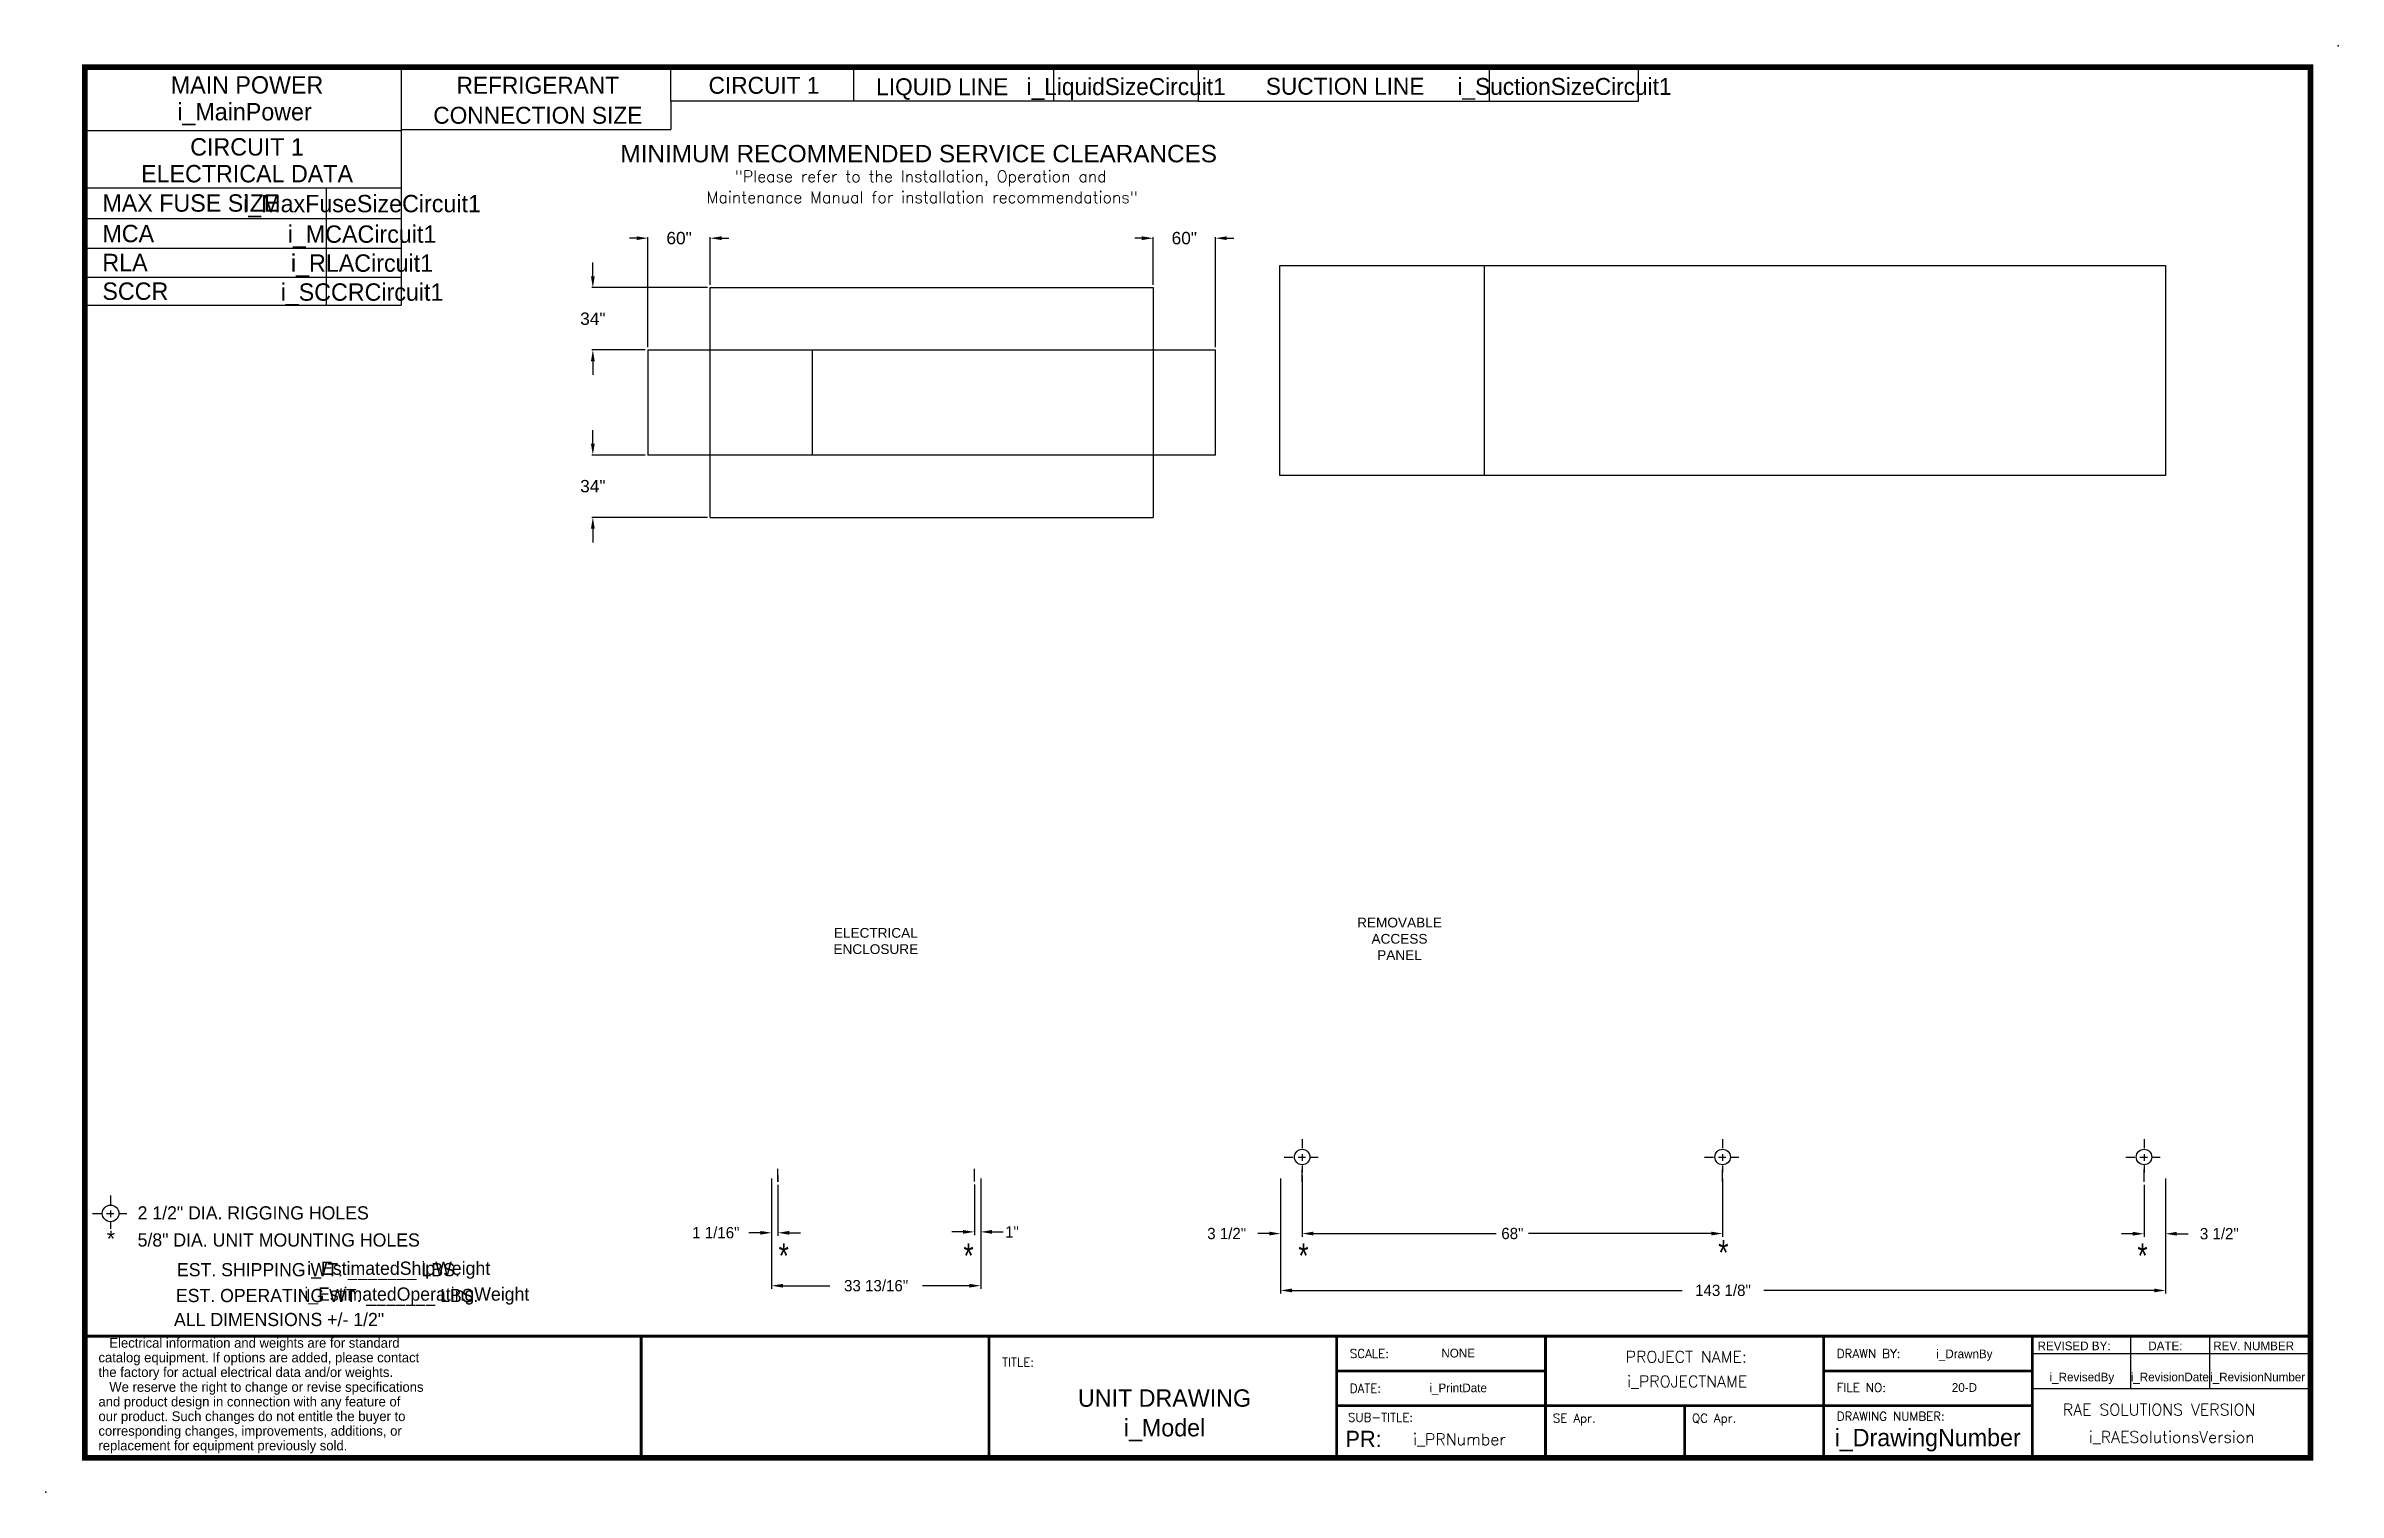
# Model space of a CAD drawing. Extents: x -23 to 347, y -8 to 226.
import ezdxf
from ezdxf.enums import TextEntityAlignment as Align
from ezdxf.lldxf.tags import DXFTag

# ---------------------------------------------------------------- set-up
doc = ezdxf.new("R2010")
doc.units = 0
doc.header["$MEASUREMENT"] = 0
doc.layers.get('0').update_dxf_attribs({"color": 1})
doc.layers.add('C1E', color=1, linetype='Continuous')
doc.layers.add('C1RC', color=1, linetype='Continuous')
doc.styles.add('dimentions', font='ARIAL.TTF')
doc.styles.add('SIMPLEX', font='SIMPLEX')
doc.styles.add('SLDTEXTSTYLE0', font='ARIAL.TTF', dxfattribs={"width": 0.75})
tags = doc.linetypes.add('DASHED', pattern=[0.75, 0.5, -0.25]).pattern_tags.tags
tags[6:7] = [DXFTag(74, 4), DXFTag(75, 0), DXFTag(340, '0'), DXFTag(46, 1.0), DXFTag(50, 0.0), DXFTag(44, 0.0), DXFTag(45, 0.0)]
tags[4:5] = [DXFTag(74, 4), DXFTag(75, 0), DXFTag(340, '0'), DXFTag(46, 1.0), DXFTag(50, 0.0), DXFTag(44, 0.0), DXFTag(45, 0.0)]
doc.dimstyles.get("Standard").update_dxf_attribs({"dimtxt": 1.826, "dimasz": 1.826, "dimexe": 0.5, "dimexo": 0.5, "dimgap": 0.5, "dimtad": 0, "dimtih": 1, "dimtoh": 1, "dimdec": 4, "dimzin": 0, "dimdsep": 46, "dimlunit": 5, "dimtxsty": 'Standard', "dimcen": 0.09, "dimadec": 0, "dimazin": 0, "dimtfac": 1, "dimtdec": 4, "dimtofl": 0, "dimtmove": 0, "dimatfit": 3, "dimfxl": 1, "dimfrac": 2, "dimtolj": 1, "dimtzin": 0, "dimarcsym": 0})

# ---------------------------------------------------------------- blocks, each defined once
blk = doc.blocks.new('*D19')
at = {"color": 0, "lineweight": -2}
for p, q in [((94.03, 42.68), (94.03, 24.85)), ((127.84, 42.68), (127.84, 24.85)), ((95.85, 25.35), (103.43, 25.35)), ((126.01, 25.35), (118.43, 25.35))]:
    blk.add_line(p, q, dxfattribs=at)
at = {"color": 0}
for points in [[(95.85, 25.66), (95.85, 25.05), (94.03, 25.35)], [(126.01, 25.66), (126.01, 25.05), (127.84, 25.35)]]:
    blk.add_solid(points, dxfattribs=at)
at = {"color": 0, "insert": (110.93, 25.35), "char_height": 1.826, "attachment_point": 5}
blk.add_mtext('\\A1;33 13/16"', dxfattribs=at)
blk = doc.blocks.new('*D20')
at = {"color": 0, "lineweight": -2}
for p, q in [((94.03, 42.68), (94.03, 33.42)), ((95.06, 41.68), (95.06, 33.42)), ((92.2, 33.92), (90.37, 33.92)), ((96.88, 33.92), (98.71, 33.92))]:
    blk.add_line(p, q, dxfattribs=at)
at = {"color": 0}
for points in [[(92.2, 34.22), (92.2, 33.61), (94.03, 33.92)], [(96.88, 34.22), (96.88, 33.61), (95.06, 33.92)]]:
    blk.add_solid(points, dxfattribs=at)
at = {"color": 0, "insert": (85, 33.92), "char_height": 1.826, "attachment_point": 5}
blk.add_mtext('\\A1;1 1/16"', dxfattribs=at)
blk = doc.blocks.new('*D21')
at = {"color": 0, "lineweight": -2}
for p, q in [((126.82, 41.74), (126.82, 33.56)), ((127.84, 42.68), (127.84, 33.56)), ((124.99, 34.06), (123.17, 34.06)), ((129.66, 34.06), (131.49, 34.06))]:
    blk.add_line(p, q, dxfattribs=at)
at = {"color": 0}
for points in [[(124.99, 34.37), (124.99, 33.76), (126.82, 34.06)], [(129.66, 34.37), (129.66, 33.76), (127.84, 34.06)]]:
    blk.add_solid(points, dxfattribs=at)
at = {"color": 0, "insert": (132.9, 34.06), "char_height": 1.826, "attachment_point": 5}
blk.add_mtext('\\A1;1"', dxfattribs=at)
blk = doc.blocks.new('*D23')
at = {"color": 0, "lineweight": -2}
for p, q in [((176.34, 42.68), (176.34, 24.09)), ((319.47, 42.68), (319.47, 24.09)), ((178.17, 24.59), (241.32, 24.59)), ((317.64, 24.59), (254.49, 24.59))]:
    blk.add_line(p, q, dxfattribs=at)
at = {"color": 0}
for points in [[(178.17, 24.89), (178.17, 24.28), (176.34, 24.59)], [(317.64, 24.89), (317.64, 24.28), (319.47, 24.59)]]:
    blk.add_solid(points, dxfattribs=at)
at = {"color": 0, "insert": (247.9, 24.59), "char_height": 1.826, "attachment_point": 5}
blk.add_mtext('\\A1;143 1/8"', dxfattribs=at)
blk = doc.blocks.new('*D24')
at = {"color": 0, "lineweight": -2}
for p, q in [((176.34, 42.68), (176.34, 33.29)), ((179.84, 41.68), (179.84, 33.29)), ((174.52, 33.79), (172.69, 33.79)), ((181.67, 33.79), (183.49, 33.79))]:
    blk.add_line(p, q, dxfattribs=at)
at = {"color": 0}
for points in [[(174.52, 34.1), (174.52, 33.49), (176.34, 33.79)], [(181.67, 34.1), (181.67, 33.49), (179.84, 33.79)]]:
    blk.add_solid(points, dxfattribs=at)
at = {"color": 0, "insert": (167.63, 33.79), "char_height": 1.826, "attachment_point": 5}
blk.add_mtext('\\A1;3 1/2"', dxfattribs=at)
blk = doc.blocks.new('*D26')
at = {"color": 0, "lineweight": -2}
for p, q in [((179.84, 42.68), (179.84, 33.29)), ((247.84, 42.68), (247.84, 33.29)), ((181.67, 33.79), (211.21, 33.79)), ((246.02, 33.79), (216.47, 33.79))]:
    blk.add_line(p, q, dxfattribs=at)
at = {"color": 0}
for points in [[(181.67, 34.1), (181.67, 33.49), (179.84, 33.79)], [(246.02, 34.1), (246.02, 33.49), (247.84, 33.79)]]:
    blk.add_solid(points, dxfattribs=at)
at = {"color": 0, "insert": (213.84, 33.79), "char_height": 1.826, "attachment_point": 5}
blk.add_mtext('\\A1;68"', dxfattribs=at)
blk = doc.blocks.new('*D27')
at = {"color": 0, "lineweight": -2}
for p, q in [((316, 41.68), (316, 33.26)), ((319.47, 42.68), (319.47, 33.26)), ((314.17, 33.76), (312.35, 33.76)), ((321.29, 33.76), (323.12, 33.76))]:
    blk.add_line(p, q, dxfattribs=at)
at = {"color": 0}
for points in [[(314.17, 34.07), (314.17, 33.46), (316, 33.76)], [(321.29, 34.07), (321.29, 33.46), (319.47, 33.76)]]:
    blk.add_solid(points, dxfattribs=at)
at = {"color": 0, "insert": (328.18, 33.76), "char_height": 1.826, "attachment_point": 5}
blk.add_mtext('\\A1;3 1/2"', dxfattribs=at)

msp = doc.modelspace()

# ---------------------------------------------------------------- linework, layer by layer
at = {"color": 1, "lineweight": 30, "ltscale": 5}
for p, q in [((72.19211, 194.84226), (71.04199, 194.84226)), ((74.01811, 177.19452), (74.01811, 195.02226)), ((84.1067, 187.2831), (84.1067, 195.02226)), ((84.1067, 187.2831), (84.1067, 195.02226)), ((85.9327, 194.84226), (87.08283, 194.84226)), ((153.9057, 194.84226), (152.75557, 194.84226)), ((155.7317, 187.2831), (155.7317, 195.02226)), ((155.7317, 187.2831), (155.7317, 195.02226)), ((165.82029, 177.19452), (165.82029, 195.02226)), ((167.64629, 194.84226), (168.79641, 194.84226)), ((65.11392, 188.6716), (65.11392, 190.8869)), ((176.23295, 156.43621), (176.23295, 190.43621)), ((176.23295, 190.43621), (319.48295, 190.43621)), ((209.3267, 156.43621), (209.3267, 190.43621)), ((319.48295, 190.43621), (319.48295, 156.43621)), ((83.6692, 186.8456), (64.93392, 186.8456)), ((73.58061, 176.75702), (64.93392, 176.75702)), ((73.58061, 176.75702), (64.93392, 176.75702)), ((65.11392, 174.93102), (65.11392, 172.71572)), ((84.1067, 176.75702), (155.7317, 176.75702)), ((84.1067, 159.75702), (84.1067, 176.75702)), ((100.65357, 159.75702), (100.65357, 176.75702)), ((155.7317, 176.75702), (155.7317, 159.75702)), ((65.11392, 161.58302), (65.11392, 163.79831)), ((73.58061, 159.75702), (64.93392, 159.75702)), ((73.58061, 159.75702), (64.93392, 159.75702)), ((155.7317, 159.75702), (84.1067, 159.75702)), ((319.48295, 156.43621), (176.23295, 156.43621)), ((83.6692, 149.66843), (64.93392, 149.66843)), ((65.11392, 147.84243), (65.11392, 145.62714)), ((95.04483, 42.24204), (95.04483, 44.24204)), ((95.05701, 42.17954), (95.05701, 44.17954)), ((95.05701, 43.17954), (95.05701, 42.17954)), ((126.81919, 42.24204), (126.81919, 44.24204)), ((179.84232, 42.17954), (179.84232, 44.17954)), ((179.84232, 43.17954), (179.84232, 42.17954)), ((247.84232, 42.17954), (247.84232, 44.17954)), ((315.99857, 42.17954), (315.99857, 44.17954))]:
    msp.add_line(p, q, dxfattribs=at)
at = {"color": 1, "linetype": 'DASHED', "lineweight": 30, "ltscale": 5}
for p, q in [((84.1067, 186.8456), (155.7317, 186.8456)), ((84.1067, 176.75702), (84.1067, 186.8456)), ((155.7317, 186.8456), (155.7317, 176.75702)), ((74.01811, 176.75702), (74.01811, 159.75702)), ((74.01811, 176.75702), (84.1067, 176.75702)), ((155.7317, 176.75702), (165.82029, 176.75702)), ((165.82029, 159.75702), (165.82029, 176.75702)), ((84.1067, 159.75702), (74.01811, 159.75702)), ((84.1067, 149.66843), (84.1067, 159.75702)), ((155.7317, 159.75702), (155.7317, 149.66843)), ((165.82029, 159.75702), (155.7317, 159.75702)), ((84.1067, 149.66843), (155.7317, 149.66843))]:
    msp.add_line(p, q, dxfattribs=at)
at = {"lineweight": 30}
for p, q in [((179.84232, 49.05422), (179.84232, 47.63558)), ((247.84232, 49.05422), (247.84232, 47.63558)), ((315.99857, 49.05422), (315.99857, 47.63558)), ((176.90312, 46.17954), (178.34184, 46.17954)), ((179.1719, 46.17954), (180.38505, 46.17954)), ((179.84232, 46.63934), (179.84232, 45.56647)), ((179.84232, 44.80014), (179.84232, 43.68137)), ((181.2151, 46.17954), (182.44427, 46.17954)), ((244.90312, 46.17954), (246.34184, 46.17954)), ((247.1719, 46.17954), (248.38505, 46.17954)), ((247.84232, 46.63934), (247.84232, 45.56647)), ((247.84232, 44.80014), (247.84232, 43.68137)), ((249.2151, 46.17954), (250.44427, 46.17954)), ((313.05937, 46.17954), (314.49809, 46.17954)), ((315.32815, 46.17954), (316.5413, 46.17954)), ((315.99857, 46.63934), (315.99857, 45.56647)), ((315.99857, 44.80014), (315.99857, 43.68137)), ((317.37135, 46.17954), (318.60052, 46.17954)), ((-12.88501, 39.92862), (-12.88501, 38.50997)), ((-12.88501, 37.51374), (-12.88501, 36.44087)), ((-15.82421, 37.05394), (-14.38549, 37.05394)), ((-13.55544, 37.05394), (-12.34229, 37.05394)), ((-12.88501, 35.67454), (-12.88501, 34.55576)), ((-11.51224, 37.05394), (-10.28307, 37.05394)), ((72.93585, -2.5), (72.93585, 17.1875)), ((129.18585, -2.5), (129.18585, 17.1875)), ((185.43585, 17.1875), (297.93585, 17.1875)), ((185.43585, -2.5), (185.43585, 17.1875)), ((219.18585, 17.1875), (219.18585, -2.5)), ((264.18585, 17.1875), (264.18585, 5.9375)), ((297.93585, 17.1875), (297.93585, -2.5)), ((297.93585, 17.1875), (342.93585, 17.1875)), ((297.93585, 17.1875), (297.93585, 14.375)), ((313.81373, 17.1875), (313.81373, 8.75)), ((326.60092, 17.1875), (326.60092, 8.75)), ((219.18585, 11.5625), (185.43585, 11.5625)), ((264.18585, 11.5625), (297.93585, 11.5625)), ((264.18585, 5.9375), (264.18585, 11.5625)), ((297.93585, 14.375), (342.93585, 14.375)), ((297.93585, 8.75), (342.93585, 8.75)), ((297.93585, 5.9375), (185.43585, 5.9375)), ((241.68585, 5.9375), (241.68585, -2.5)), ((264.18585, 5.9375), (264.18585, -2.5))]:
    msp.add_line(p, q, dxfattribs=at)
at = {"const_width": 0.9}
msp.add_lwpolyline([(-17.06415, -2.5), (342.93585, -2.5), (342.93585, 222.5), (-17.06415, 222.5), (-17.06415, -2.5)], dxfattribs=at)
at = {"lineweight": 30, "const_width": 0.45}
for points in [[(73.4679, 17.1875), (-17.06415, 17.1875)], [(342.93585, 17.1875), (72.93585, 17.1875), (72.93585, -2.5)], [(129.18585, 17.1875), (129.18585, -2.5)], [(185.43585, 17.1875), (185.43585, -2.5)], [(219.18585, 17.1875), (219.18585, -2.5)], [(264.18585, 17.1875), (264.18585, -2.5)], [(297.93585, -2.5), (297.93585, 17.1875), (342.93585, 17.1875)], [(219.18585, 11.5625), (185.43585, 11.5625)], [(297.93585, 11.5625), (264.18585, 11.5625), (264.18585, -2.5)], [(297.93585, 5.9375), (185.43585, 5.9375)], [(241.68585, 5.9375), (241.68585, -2.5)]]:
    msp.add_lwpolyline(points, dxfattribs=at)
at = {"color": 1, "lineweight": 30}
for centre in [(179.84232, 46.17954), (247.84232, 46.17954), (315.99857, 46.17954)]:
    msp.add_circle(centre, 1.25, dxfattribs=at)
at = {"color": 1, "lineweight": 30, "ltscale": 5}
for centre in [(179.84232, 46.17954), (247.84232, 46.17954), (315.99857, 46.17954)]:
    msp.add_circle(centre, 1.25, dxfattribs=at)
at = {"lineweight": 30}
msp.add_circle((-12.88501, 37.05394), 1.34902, dxfattribs=at)
for p in [(347.39703, 225.96602), (297.93585, -2.5), (-23.3565, -8.0496)]:
    msp.add_point(p)
at = {"color": 1, "lineweight": 30, "ltscale": 5}
for points in [[(72.19211, 195.14659), (72.19211, 194.53793), (74.01811, 194.84226)], [(85.9327, 195.14659), (85.9327, 194.53793), (84.1067, 194.84226)], [(153.9057, 195.14659), (153.9057, 194.53793), (155.7317, 194.84226)], [(167.64629, 195.14659), (167.64629, 194.53793), (165.82029, 194.84226)], [(64.80959, 188.6716), (65.41825, 188.6716), (65.11392, 186.8456)], [(64.80959, 174.93102), (65.41825, 174.93102), (65.11392, 176.75702)], [(64.80959, 161.58302), (65.41825, 161.58302), (65.11392, 159.75702)], [(64.80959, 147.84243), (65.41825, 147.84243), (65.11392, 149.66843)]]:
    msp.add_solid(points, dxfattribs=at)
at = {"layer": 'C1E', "lineweight": 30}
for p, q in [((34.09434, 222.5), (34.09434, 184.01967)), ((34.09434, 212.19779), (-17.06415, 212.19779)), ((34.09434, 202.9208), (-16.78338, 202.9208)), ((21.97981, 202.9208), (21.97981, 184.01967)), ((-16.79781, 198.00876), (34.09434, 198.00876)), ((-16.91205, 193.2019), (34.09434, 193.2019)), ((-17.14828, 188.52496), (34.09434, 188.52496)), ((-17.14035, 184.01967), (34.09434, 184.01967))]:
    msp.add_line(p, q, dxfattribs=at)
at = {"layer": 'C1RC', "lineweight": 30}
for p, q in [((77.72188, 217.00865), (77.72188, 222.5)), ((107.35175, 217.00865), (107.35175, 222.5)), ((139.67399, 217.00865), (139.67399, 222.5)), ((163.06775, 217.00865), (163.06775, 222.5)), ((210.12207, 217.00865), (210.12207, 222.5)), ((234.24946, 217.00865), (234.24946, 222.32533)), ((163.06775, 217.00865), (77.72188, 217.00865)), ((77.72188, 217.00865), (77.72188, 212.44195)), ((163.06775, 217.00865), (234.24946, 217.00865)), ((34.17125, 212.45022), (77.72188, 212.44195))]:
    msp.add_line(p, q, dxfattribs=at)

# ---------------------------------------------------------------- texts
at = {"lineweight": 30}
for s, height, style, p in [('MINIMUM RECOMMENDED SERVICE CLEARANCES', 2.8125, 'dimentions', (69.58362, 207.12421)), ('SCALE:', 1.40625, 'SIMPLEX', (187.54523, 13.67188)), ('DRAWN BY:', 1.40625, 'SIMPLEX', (266.29523, 13.67188)), ('TITLE:', 1.40625, 'SIMPLEX', (131.29523, 12.26562)), ('DATE:', 1.40625, 'SIMPLEX', (187.54523, 8.04688)), ('FILE NO:', 1.40625, 'SIMPLEX', (266.29523, 8.18283)), ('SUB-TITLE:', 1.40625, 'SIMPLEX', (187.24051, 3.34983)), ('SE Apr.', 1.40625, 'SIMPLEX', (220.38155, 3.21914)), ('QC Apr.', 1.40625, 'SIMPLEX', (242.88155, 3.21914)), ('DRAWING NUMBER:', 1.40625, 'SIMPLEX', (266.29523, 3.52058)), ('RAE SOLUTIONS VERSION', 1.8675, 'SIMPLEX', (302.86602, 4.37092))]:
    msp.add_text(s, height=height, dxfattribs=dict(at, style=style)).set_placement(p)
at = {"lineweight": 30, "style": 'SIMPLEX'}
for s, p in [('"Please refer to the Installation, Operation and', (118.15421, 203.90734)), ('Maintenance Manual for installation recommendations"', (118.37696, 200.52235)), ('PROJECT NAME:', (241.96832, 12.922)), ('i_PROJECTNAME', (242.11032, 8.92477)), ('i_PRNumber', (205.26842, -0.42812)), ('i_RAESolutionsVersion', (320.48227, -0.06644))]:
    msp.add_text(s, height=1.8675, dxfattribs=at).set_placement(p, align=Align.CENTER)
at = {"lineweight": 30}
for s, height, p in [('2 1/2" DIA. RIGGING HOLES', 2.1375, (-8.5162, 36.06904)), ('5/8" DIA. UNIT MOUNTING HOLES', 2.1375, (-8.5162, 31.68472)), ('   Electrical information and weights are for standard', 1.579014, (-14.85035, 15.32106)), ('REVISED BY:', 1.40625, (298.77996, 14.92046)), ('DATE:', 1.40625, (316.68757, 14.92046)), ('REV. NUMBER', 1.40625, (327.20371, 14.92046)), ('the factory for actual electrical data and/or weights.', 1.579014, (-14.85035, 10.58402)), ('catalog equipment. If options are added, please contact', 1.579014, (-14.85035, 12.95254)), ('and product design in connection with any feature of', 1.579014, (-14.85035, 5.81711)), ('   We reserve the right to change or revise specifications', 1.579014, (-14.85035, 8.18563)), ('our product. Such changes do not entitle the buyer to', 1.579014, (-14.85035, 3.44859)), ('corresponding changes, improvements, additions, or ', 1.579014, (-14.85035, 1.08007)), ('replacement for equipment previously sold.', 1.579014, (-14.85035, -1.28845))]:
    msp.add_text(s, height=height, dxfattribs=at).set_placement(p)
for s, height, p in [('*', 2.63059, (-12.8295, 31.6477)), ('EST. SHIPPING WT. _______ LBS.', 2.1375, (20.72646, 26.88137)), ('i_EstimatedShipWeight', 2.1399531, (33.7183, 27.11487)), ('EST. OPERATING WT. _______ LBS.', 2.1375, (22.14579, 22.70028)), ('i_EstimatedOperatingWeight', 2.1375, (36.64306, 22.93378)), ('ALL DIMENSIONS +/- 1/2"', 2.1375, (14.36262, 18.82109)), ('NONE', 1.40625, (205.07117, 13.74617)), ('i_DrawnBy', 1.40625, (286.94988, 13.62554)), ('i_RevisedBy', 1.40625, (305.94657, 9.87808)), ('i_RevisionDate', 1.40625, (320.17493, 9.87808)), ('i_RevisionNumber', 1.40625, (334.37596, 9.87808)), ('UNIT DRAWING', 2.8125, (157.57664, 5.77244)), ('i_PrintDate', 1.40625, (205.07117, 8.12117)), ('20-D', 1.40625, (286.94988, 8.18476)), ('i_Model', 2.8125, (157.57664, 0.97895)), ('i_DrawingNumber', 2.8125, (281.00947, -0.6182))]:
    msp.add_text(s, height=height, dxfattribs=at).set_placement(p, align=Align.CENTER)
msp.add_text('PR:', height=2.636719, dxfattribs=at).set_placement((192.70757, -0.75305), align=Align.RIGHT)
at = {"color": 1, "lineweight": 30}
for s, insert, char_height, attachment_point, style in [('\\A1;60"', (79.06241, 194.84226), 2, 5, 'dimentions'), ('\\A1;60"', (160.77599, 194.84226), 2, 5, 'dimentions'), ('\\A1;34"', (65.11392, 181.80131), 2, 5, 'dimentions'), ('\\A1;34"', (65.11392, 154.71272), 2, 5, 'dimentions'), ('ELECTRICAL\\PENCLOSURE', (110.88151, 81.11505), 1.577, 5, 'dimentions'), ('REMOVABLE\\PACCESS\\PPANEL', (195.58169, 81.48309), 1.577, 5, 'dimentions'), ('*', (95.16178, 32.23326), 4.05156, 1, 'SLDTEXTSTYLE0'), ('*', (179.22269, 32.23326), 4.05156, 1, 'SLDTEXTSTYLE0'), ('*', (247.1394, 32.73326), 4.05156, 1, 'SLDTEXTSTYLE0')]:
    msp.add_mtext(s, dxfattribs=dict(at, insert=insert, char_height=char_height, attachment_point=attachment_point, style=style))
at = {"color": 1, "lineweight": 30, "extrusion": (0, 0, -1), "char_height": 4.05156, "attachment_point": 1, "text_direction": (-1, 0, 0), "style": 'SLDTEXTSTYLE0'}
for insert in [(126.70223, 32.23326), (316.58695, 32.23326)]:
    msp.add_mtext('*', dxfattribs=dict(at, insert=insert))
at = {"layer": 'C1E', "lineweight": 30}
for s, p in [('MAIN POWER', (9.18554, 218.23686)), ('i_MainPower', (8.77489, 213.9017)), ('CIRCUIT 1', (9.18554, 208.21128)), ('ELECTRICAL DATA', (9.18554, 203.87612)), ('i_MaxFuseSizeCircuit1', (27.78077, 199.03578)), ('i_MCACircuit1', (27.78077, 194.09607)), ('i_RLACircuit1', (27.78077, 189.40857)), ('i_SCCRCircuit1', (27.78077, 184.72107))]:
    msp.add_text(s, height=2.8125, dxfattribs=at).set_placement(p, align=Align.CENTER)
for s, p in [('MAX FUSE SIZE', (-14.20936, 199.13062)), ('MCA', (-14.20936, 194.19091)), ('RLA', (-14.20936, 189.50341)), ('SCCR', (-14.20936, 184.86472))]:
    msp.add_text(s, height=2.8125, dxfattribs=at).set_placement(p)
at = {"layer": 'C1RC', "lineweight": 30}
for s, height, p in [('REFRIGERANT', 2.7410672, (56.21265, 218.21436)), ('CIRCUIT 1', 2.741067, (92.79476, 218.20799)), ('i_LiquidSizeCircuit1', 2.7410672, (151.36886, 218.00261)), ('SUCTION LINE', 2.7410672, (186.78581, 218.05337)), ('i_SuctionSizeCircuit1', 2.7410672, (222.26895, 218.02271)), ('CONNECTION SIZE', 2.7410672, (56.21265, 213.35876))]:
    msp.add_text(s, height=height, dxfattribs=at).set_placement(p, align=Align.CENTER)
msp.add_text('LIQUID LINE', height=2.7410672, dxfattribs=at).set_placement((110.93554, 217.15063), align=Align.BOTTOM_LEFT)

# ---------------------------------------------------------------- dimensions: what is measured, and where the dimension line sits
for base, p1, p2, picture, middle in [((94.0257592929, 33.9170184507), (95.0570092929, 42.1795408832), (94.0257592929, 43.1795408832), '*D20', (85.0044259595, 33.9170184507)), ((127.83826, 25.3543), (94.02576, 43.17954), (127.83826, 43.17954), '*D19', (110.93201, 25.3543)), ((127.83826, 34.06079), (126.81919, 42.24204), (127.83826, 43.17954), '*D21', (132.90326, 34.06079)), ((176.34232, 33.79349), (179.84232, 42.17954), (176.34232, 43.17954), '*D24', (167.62532, 33.79349)), ((319.46732, 24.58659), (176.34232, 43.17954), (319.46732, 43.17954), '*D23', (247.90482, 24.58659)), ((247.84232, 33.79349), (179.84232, 43.17954), (247.84232, 43.17954), '*D26', (213.84232, 33.79349)), ((319.4673224482, 33.7627925985), (315.9985724482, 42.1795408832), (319.4673224482, 43.1795408832), '*D27', (328.1843224482, 33.7627925985))]:
    dim = msp.add_linear_dim(base=base, p1=p1, p2=p2, dimstyle='Standard', override={"dimpost": '"'})
    dim.commit()
    dim.dimension.update_dxf_attribs({"geometry": picture, "text_midpoint": middle})

doc.saveas('drawing.dxf')
